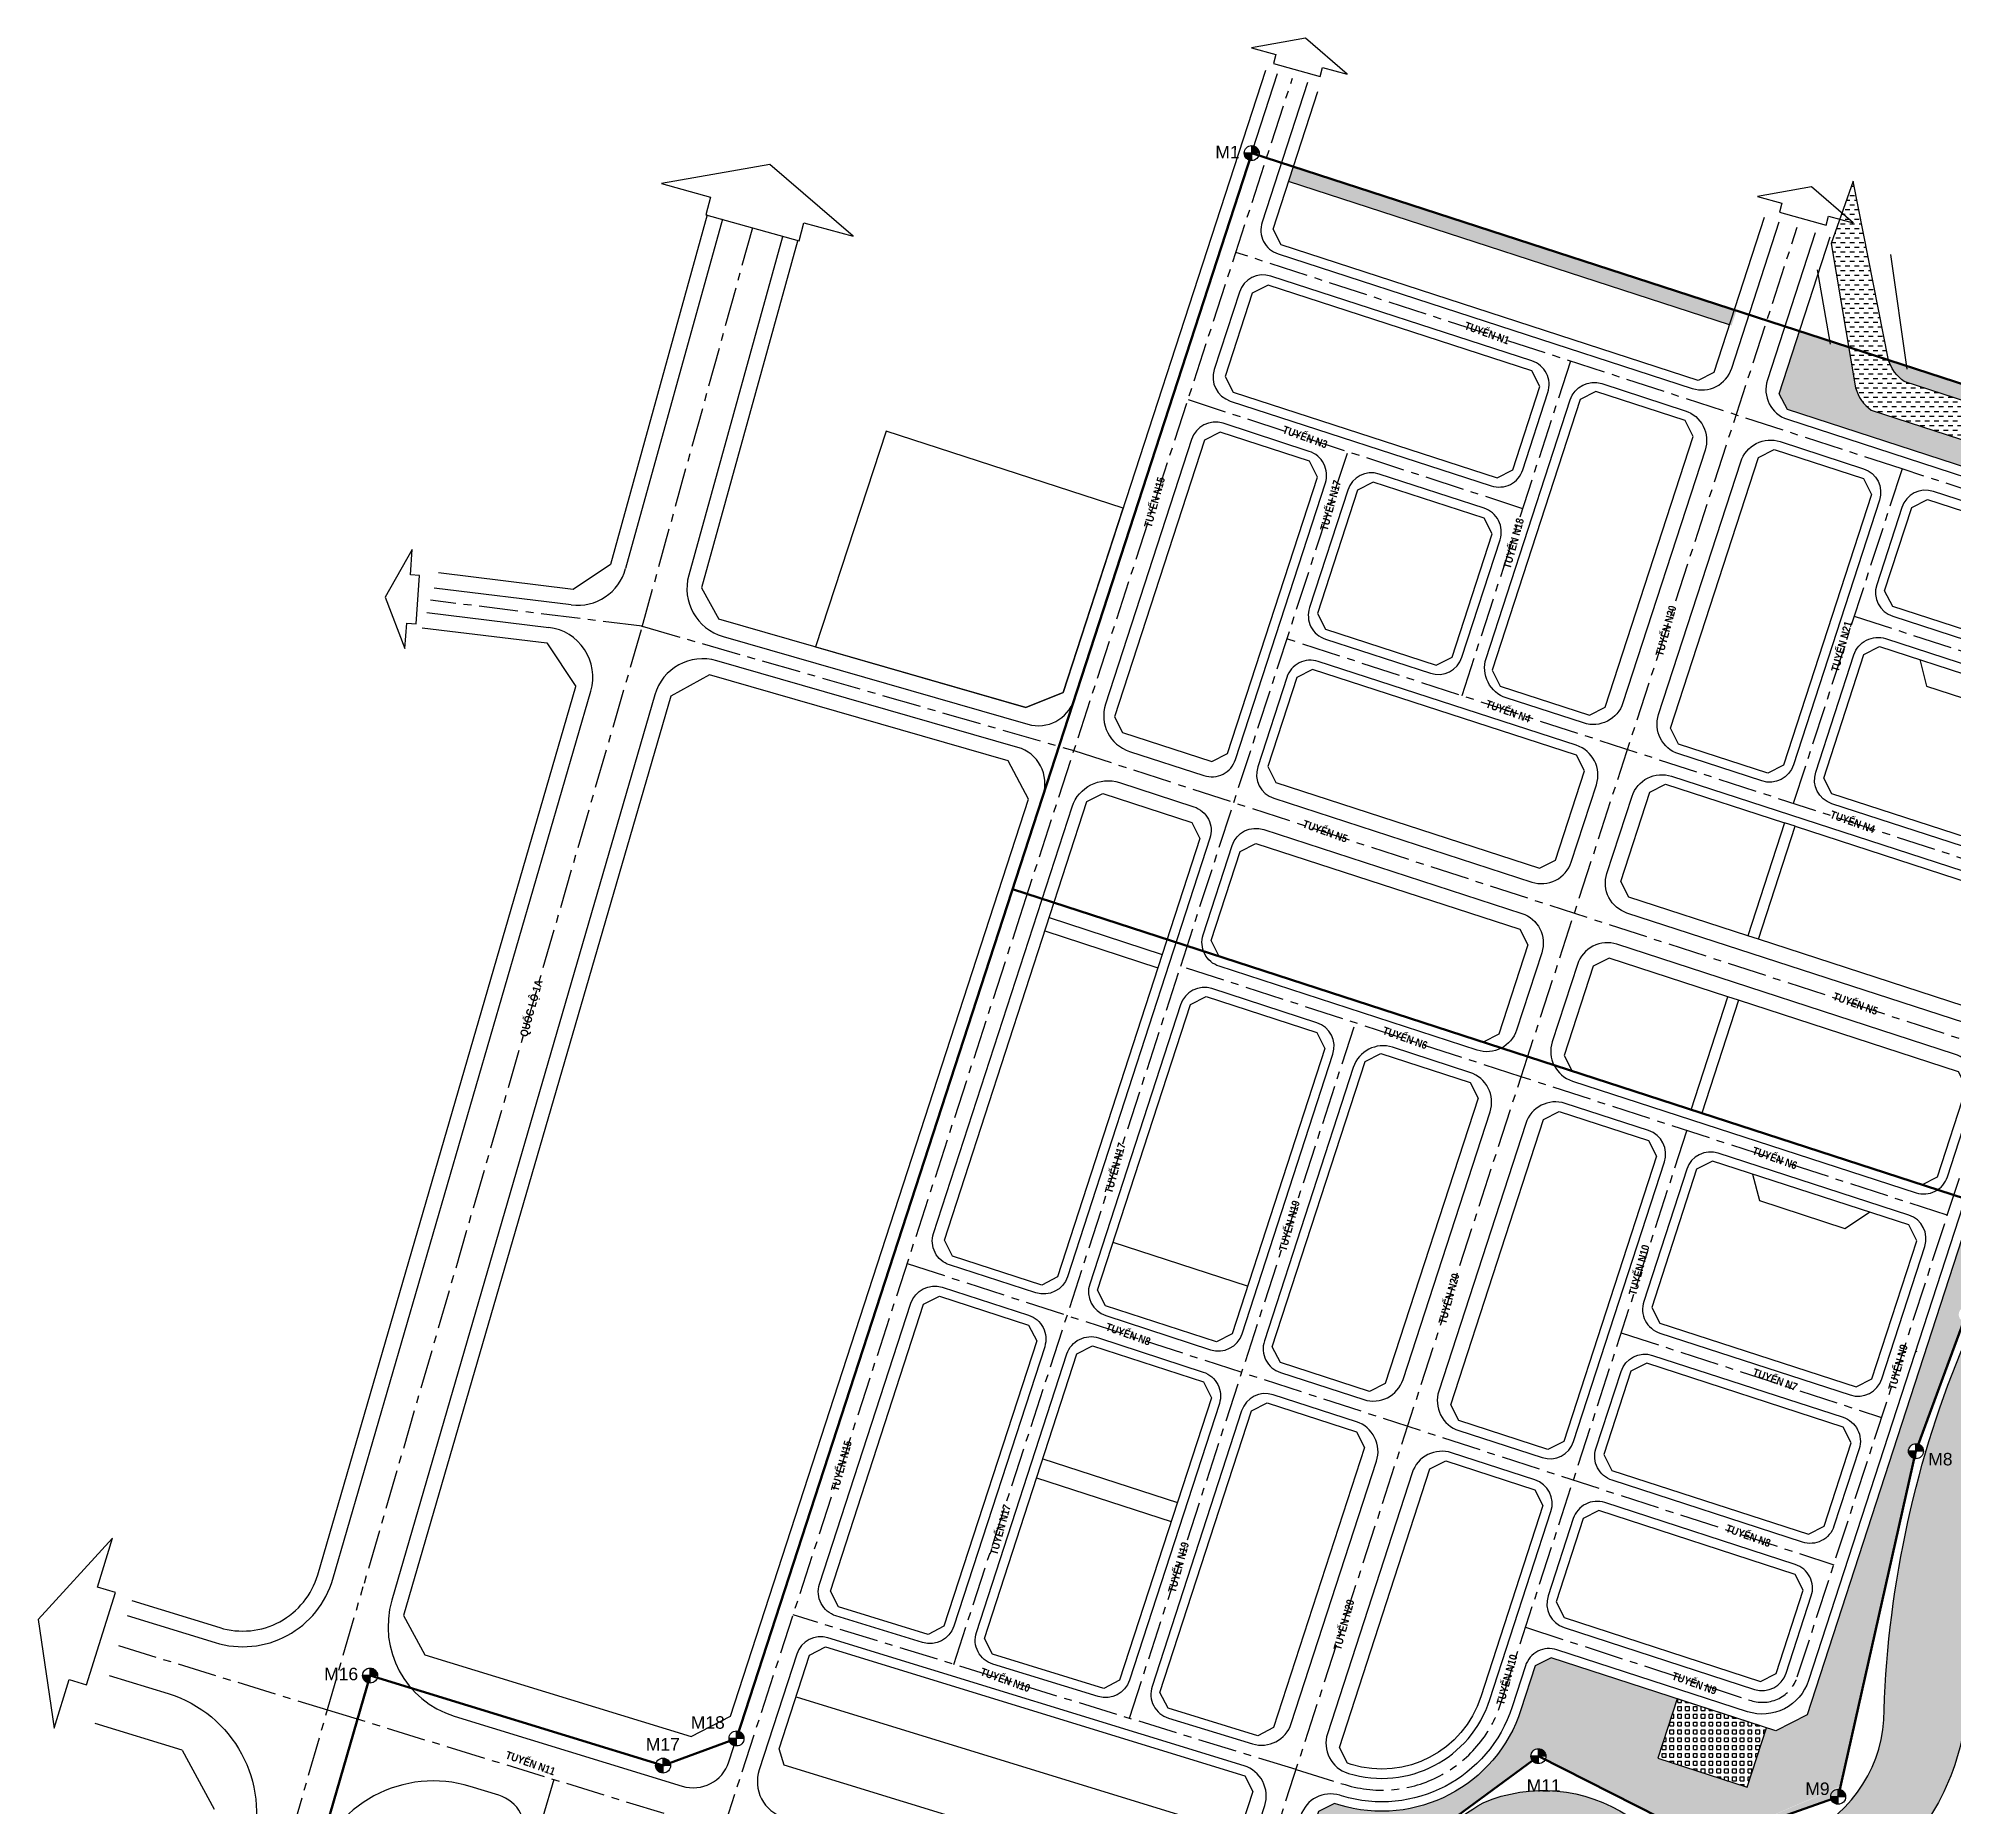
# Model space of a CAD drawing. Header units: metres. Extents: x 585742 to 586666, y 1565908 to 1566766.
# Drawn here: x 585745 to 586358, y 1566200 to 1566766 of the extents above; entities that cross this region are included whole.
import ezdxf
from ezdxf.enums import TextEntityAlignment as Align

# ---------------------------------------------------------------- set-up
doc = ezdxf.new("R2010")
doc.units = ezdxf.units.M
doc.linetypes.add('CENTER', pattern=[2, 1.25, -0.25, 0.25, -0.25])
for name, color, linetype in [('1.toado RG-IDC', 7, 'Continuous'), ('center', 234, 'CENTER'), ('GHI-CHUS', 7, 'Continuous'), ('QHCT_Cây xanh đô thị', 72, 'Continuous'), ('QHCT_Mặt nước', 152, 'Continuous'), ('QHCT_Đất cây xanh chuyên đề', 94, 'Continuous'), ('QHCT_Đất công trình đầu mối HTKT', 195, 'Continuous'), ('redline', 1, 'Continuous'), ('truonghoc', 40, 'Continuous')]:
    doc.layers.add(name, color=color, linetype=linetype)
doc.layers.add('4-TEXT', color=7, linetype='Continuous', lineweight=13)
doc.layers.add('QH_Ranh giới lập quy hoạch', color=1, linetype='QH_Ranh giới lập quy hoạch', lineweight=70)
doc.styles.add('AvantH', font='')
doc.styles.add('tu', font='', dxfattribs={"height": 50})
doc.styles.add('Wingding', font='wingding.ttf')
doc.styles.get('AvantH').set_extended_font_data('.VnAvantH', bold=True)
doc.styles.get('tu').set_extended_font_data('.VnArialH')
doc.linetypes.add('QH_Ranh giới lập quy hoạch', pattern='A,1.035069,["l",Wingding,S=1.5,R=0,X=0,Y=-0.68],2.464931', length=3.5)
pattern_1 = [(49.99999999999999, (0, 0), (1.291068328681356, -0.1129538429686712), [0.135, -1.485]), (355, (0, 0), (-0.2497524005034, 1.353945840660021), [0.108, -1.188]), (100.4514, (0.1075890240026638, -0.009412812069058418), (1.041316887085239, 1.240991175709717), [0.114732342, -1.2620558016]), (46.18420000000001, (0, 0.3600000001024455), (1.92103388752616, -0.2979342257922326), [0.2025, -2.2275]), (96.6356, (0.1600861409679055, 0.3351720473729074), (1.682392869987666, 1.753412167620795), [0.1720985184, -1.8930834]), (351.1842, (0, 0.3600000001024455), (1.682391501240529, 1.753413481665584), [0.162, -1.782]), (21, (0.1800000000512227, 0.2700000000186265), (1.074432693813231, -0.7247140031976098), [0.135, -1.485]), (326.0000000000001, (0.1800000000512227, 0.2700000000186265), (0.4379675974588471, 1.305270081084335), [0.108, -1.188]), (71.4514, (0.2695360194193199, 0.2096071091946214), (1.512400731446682, 0.5805548940779143), [0.114732342, -1.2620558016]), (37.50000000000001, (0, 0), (0.0218877395711232, 0.5992089368963607), [0, -1.1736, 0, -1.206, 0, -1.1925]), (7.499999999999999, (0, 0), (0.4735251673958675, 0.7099410813882484), [0, -0.6876, 0, -1.1466, 0, -0.4545]), (327.5, (-0.4013999999733642, 0), (0.9608803851103364, -0.04059876912188364), [0, -0.45, 0, -1.404, 0, -1.863]), (317.5, (-0.5814000000245869, 0), (1.049735104816295, 0.1801889681981717), [0, -0.585, 0, -0.9323999999999999, 0, -1.323])]

# ---------------------------------------------------------------- blocks, each defined once
blk = doc.blocks.new('moc1')
h = blk.add_hatch(color=256)
h.dxf.hatch_style = 1
h.paths.add_polyline_path([(0, -5.587935447692871e-09), (1.196016611065716, -1.862645149230957e-09, 0.4142135623730951), (4.656612873077393e-10, 1.196016604080796)])
h.paths.add_polyline_path([(0, -5.587935447692871e-09), (-1.196016611531377, -3.725290298461914e-09, 0.4142135630691043), (0, -1.196016615256667)])
at = {"linetype": 'Continuous'}
for points in [[(1.196016611065716, 5.587935447692871e-09), (-1.196016611531377, 3.725290298461914e-09)], [(4.656612873077393e-10, -1.196016602218151), (4.656612873077393e-10, 1.196016613394022)]]:
    blk.add_lwpolyline(points, dxfattribs=at)
blk.add_circle((0, 0), 1.196016611408292, dxfattribs=at)

msp = doc.modelspace()

# ---------------------------------------------------------------- hatches: boundary and pattern name
at = {"layer": 'QHCT_Cây xanh đô thị'}
h = msp.add_hatch(dxfattribs=at)
h.set_pattern_fill('AR-CONC', color=256, scale=0.18, style=0)
h.set_pattern_definition(pattern_1)
h.paths.add_polyline_path([(586146.6460488944, 1566724.717726235), (586145.1004562892, 1566719.962608618), (586286.7214354806, 1566673.937405982), (586288.2668167833, 1566678.692592288)])
h = msp.add_hatch(dxfattribs=at)
h.set_pattern_fill('AR-CONC', color=256, scale=0.18, style=0)
h.set_pattern_definition([(49.99999999999999, (375.0355052397354, -1372.369883156382), (1.291068328681356, -0.1129538429686712), [0.135, -1.485]), (355, (375.0355052397354, -1372.369883156382), (-0.2497524005034, 1.353945840660021), [0.108, -1.188]), (100.4514, (375.143094263738, -1372.379295968218), (1.041316887085239, 1.240991175709717), [0.1147323419999999, -1.262055801599999]), (46.18420000000001, (375.0355052397354, -1372.009883156279), (1.92103388752616, -0.2979342257922326), [0.2025, -2.2275]), (96.6356, (375.1955913807033, -1372.034711109009), (1.682392869987666, 1.753412167620795), [0.1720985184, -1.8930834]), (351.1842, (375.0355052397354, -1372.009883156279), (1.682391501240529, 1.753413481665584), [0.162, -1.782]), (21, (375.2155052396702, -1372.099883156363), (1.074432693813231, -0.7247140031976098), [0.135, -1.485]), (326.0000000000001, (375.2155052396702, -1372.099883156363), (0.4379675974588471, 1.305270081084335), [0.108, -1.188]), (71.4514, (375.3050412591547, -1372.160276047187), (1.512400731446682, 0.5805548940779143), [0.114732342, -1.2620558016]), (37.50000000000001, (375.0355052397354, -1372.369883156382), (0.0218877395711232, 0.5992089368963607), [0, -1.1736, 0, -1.206, 0, -1.1925]), (7.499999999999999, (375.0355052397354, -1372.369883156382), (0.4735251673958675, 0.7099410813882484), [0, -0.6876, 0, -1.1466, 0, -0.4545]), (327.5, (374.634105239762, -1372.369883156382), (0.9608803851103361, -0.04059876912188356), [0, -0.45, 0, -1.404, 0, -1.863]), (317.5, (374.4541052397108, -1372.369883156382), (1.049735104816295, 0.1801889681981719), [0, -0.585, 0, -0.9323999999999999, 0, -1.323])])
edge = h.paths.add_edge_path()
edge.add_line((586427.8718575935, 1566633.322546647), (586336.9371691403, 1566662.863611374))
edge.add_arc((586348.7203426618, 1566666.34667962), 12.28718611565256, 196.4675101052501, 236.5291232667986)
edge.add_line((586341.9437991411, 1566656.097123505), (586426.3561852126, 1566628.65877562))
edge.add_line((586426.3561852126, 1566628.65877562), (586427.8718575935, 1566633.322546647))
edge = h.paths.add_edge_path()
edge.add_line((586308.4736694953, 1566672.125595678), (586301.9830680479, 1566652.153813262))
edge.add_line((586301.9830680479, 1566652.153813262), (586304.4855186214, 1566647.241720781))
edge.add_line((586304.4855186214, 1566647.241720781), (586416.3408020671, 1566610.78292023))
edge.add_line((586416.3408020671, 1566610.78292023), (586421.3880006201, 1566613.371517206))
edge.add_line((586421.3880006201, 1566613.371517206), (586422.6394410764, 1566617.222238388))
edge.add_line((586422.6394410764, 1566617.222238388), (586331.3933462723, 1566646.908397173))
edge.add_arc((586338.7443451658, 1566657.415111355), 12.82295705481185, 195.4064741314614, 235.0215274635604, ccw=False)
edge.add_line((586326.3821760514, 1566654.008499781), (586324.1929309653, 1566667.017015026))
edge.add_line((586324.1929309653, 1566667.017015026), (586308.4736694953, 1566672.125595678))
h = msp.add_hatch(dxfattribs=at)
h.set_pattern_fill('AR-CONC', color=256, scale=0.18, style=0)
h.set_pattern_definition(pattern_1)
edge = h.paths.add_edge_path()
edge.add_line((586321.5579736363, 1566206.886414631), (586345.15581518, 1566311.665031061))
edge.add_arc((586345.6813758363, 1566313.998613914), 2.392033222816584, 69.82772124010239, 257.3078267510392, ccw=False)
edge.add_line((586346.5062543572, 1566316.243919765), (586360.9031854324, 1566355.432130833))
edge.add_arc((586361.7280639532, 1566357.677436684), 2.392033222816584, 37.774016883437525, 249.827721244643, ccw=False)
edge.add_line((586363.61880566, 1566359.142673436), (586417.1989139923, 1566400.664761614))
edge.add_arc((586419.0896556991, 1566402.129998365), 2.392033222816585, 6.016612112044527, 217.7740168790293, ccw=False)
edge.add_line((586421.4685125194, 1566402.380723649), (586483.6396672088, 1566408.933400655))
edge.add_arc((586486.0185240291, 1566409.184125938), 2.392033222816584, 30.59624086889579, 186.016612100952, ccw=False)
edge.add_line((586488.0775274383, 1566410.40163483), (586545.764566679, 1566444.512546382))
edge.add_arc((586547.823570088, 1566445.730055273), 2.392033222816584, 45.45941508711752, 210.5962408717345, ccw=False)
edge.add_line((586549.5013764264, 1566447.434986013), (586598.3221936619, 1566497.045069259))
edge.add_arc((586600, 1566498.75), 2.392033222816584, 76.79384823067369, 225.4594151009034, ccw=False)
edge.add_line((586600.5464729082, 1566501.07877442), (586613.2677666976, 1566555.290105141))
edge.add_line((586613.2677666976, 1566555.290105141), (586437.3675971475, 1566612.463342351))
edge.add_line((586437.3675971475, 1566612.463342351), (586435.4394757096, 1566612.929832278))
edge.add_line((586435.4394757096, 1566612.929832278), (586434.2202502445, 1566609.178237617))
edge.add_line((586434.2202502445, 1566609.178237617), (586436.7880942399, 1566604.137783548))
edge.add_line((586436.7880942399, 1566604.137783548), (586596.1523535495, 1566552.346217307))
edge.add_line((586596.1523535495, 1566552.346217307), (586569.7393312828, 1566471.072400425))
edge.add_arc((586562.1310332199, 1566473.5450105), 8, 296.9964295776953, 341.99642957884004, ccw=False)
edge.add_line((586565.7625130217, 1566466.416731995), (586454.1896251937, 1566409.576263673))
edge.add_arc((586450.558145392, 1566416.704542179), 7.999999999999998, 251.9964295830624, 296.9964295769525, ccw=False)
edge.add_line((586448.0855353171, 1566409.096244116), (586380.5362530577, 1566431.048990247))
edge.add_line((586380.5362530577, 1566431.048990247), (586375.4957989885, 1566428.481146253))
edge.add_line((586375.4957989885, 1566428.481146253), (586310.9070415967, 1566229.739532035))
edge.add_line((586310.9070415967, 1566229.739532035), (586300.8261334581, 1566224.603844048))
edge.add_line((586300.8261334581, 1566224.603844048), (586297.8891086597, 1566225.558343602))
edge.add_line((586297.8891086597, 1566225.558343602), (586291.7075834721, 1566206.537598444))
edge.add_line((586291.7075834721, 1566206.537598444), (586263.1764657355, 1566215.809886225))
edge.add_line((586263.1764657355, 1566215.809886225), (586269.3579909237, 1566234.830631385))
edge.add_line((586269.3579909237, 1566234.830631385), (586228.9797802435, 1566247.953089224))
edge.add_line((586228.9797802435, 1566247.953089224), (586223.9393261743, 1566245.385245231))
edge.add_line((586223.9393261743, 1566245.385245231), (586219.3710006499, 1566231.330477712))
edge.add_arc((586174.8582768163, 1566245.619631533), 46.74999999997702, 252.9156789504253, 342.202705263808, ccw=False)
edge.add_line((586161.1241196868, 1566200.932548075), (586159.6913465007, 1566201.377157974))
edge.add_line((586159.6913465007, 1566201.377157974), (586154.6347517323, 1566198.758499183))
edge.add_line((586154.6347517323, 1566198.758499183), (586144.7342915217, 1566168.294477747))
edge.add_line((586144.7342915217, 1566168.294477747), (586147.3214337064, 1566163.315062532))
edge.add_line((586147.3214337064, 1566163.315062532), (586160.2160958195, 1566159.351450781))
edge.add_line((586160.2160958195, 1566159.351450781), (586164.7673973348, 1566170.669678975))
edge.add_arc((586165.6598333216, 1566172.888998905), 2.392033222816585, 36.32531482160391, 248.0938862147132, ccw=False)
edge.add_line((586167.5870146819, 1566174.305965716), (586223.0140097713, 1566215.058857028))
edge.add_arc((586224.941191131, 1566216.475823839), 2.392033222816585, -26.860944159509586, 216.3253148433425, ccw=False)
edge.add_line((586227.0751376655, 1566215.395039344), (586277.3359191669, 1566189.939353108))
edge.add_arc((586279.469865701, 1566188.858568612), 2.392033222816584, 23.187186949217278, 153.139055821785, ccw=False)
edge.add_line((586281.6686786453, 1566189.80039905), (586321.5579736363, 1566206.886414631))
h = msp.add_hatch(dxfattribs=at)
h.set_pattern_fill('AR-CONC', color=256, scale=0.18, style=0)
h.set_pattern_definition(pattern_1)
h.paths.add_polyline_path([(586321.5279581031, 1566206.753140321), (586279.4698656836, 1566188.858568621), (586320.7946385526, 1566203.497070992)])
at = {"layer": 'QHCT_Mặt nước'}
h = msp.add_hatch(dxfattribs=at)
h.set_pattern_fill('DASH', color=256, scale=12, style=0)
h.set_pattern_definition([(0, (0, 0), (1.5, 1.5), [1.5, -1.5])])
edge = h.paths.add_edge_path()
edge.add_line((586420.3242258306, 1566617.974656932), (586424.3221645233, 1566629.319809141))
edge.add_line((586424.3221645233, 1566629.319809141), (586341.943799141, 1566656.097123505))
edge.add_arc((586348.7133310683, 1566666.341491632), 12.2789918496075, 196.453569513314, 236.5430638578511, ccw=False)
edge.add_line((586336.9371691403, 1566662.863611374), (586325.6340616542, 1566720.092363901))
edge.add_line((586325.6340616542, 1566720.092363901), (586318.6129845999, 1566700.173109713))
edge.add_line((586318.6129845999, 1566700.173109713), (586326.3821760514, 1566654.008499781))
edge.add_arc((586338.7443451653, 1566657.415111354), 12.82295705419876, 195.4064741290052, 235.0215274636463)
edge.add_line((586331.3933462722, 1566646.908397173), (586420.3242258306, 1566617.974656932))
h = msp.add_hatch(dxfattribs=at)
h.set_pattern_fill('DASH', color=256, scale=12, style=0)
h.set_pattern_definition([(0, (0, -2000), (1.5, 1.5), [1.5, -1.5])])
edge = h.paths.add_edge_path()
edge.add_arc((586440.5965955728, 1566565.348670264), 167.0882004647848, 265.284162241242, 309.6422113280556)
edge.add_arc((586466.2596782469, 1566567.010423792), 153.4145653304048, 301.8417864411517, 354.6009055730718)
edge.add_line((586618.9936124764, 1566552.575251804), (586622.4486713046, 1566587.065337867))
edge.add_line((586622.4486713046, 1566587.065337867), (586655.4977883907, 1566577.708506623))
edge.add_arc((586390.5690091751, 1566623.565910294), 268.8682940180623, 314.24888279906776, 350.1797868535283, ccw=False)
edge.add_arc((586445.6572925447, 1566554.977371376), 181.4923883871878, 277.7339975842478, 316.90129199833774, ccw=False)
edge.add_arc((586459.5092926902, 1566284.623718124), 91.12755179813149, 83.33781107319786, 153.2601849000255)
edge.add_arc((586698.0155355483, 1566221.352747361), 336.4542998675398, 161.9457773765726, 178.1471398770515)
edge.add_arc((586287.3414334236, 1566237.285043516), 74.56717089866416, 263.4175363972839, 356.1138211858392, ccw=False)
edge.add_line((586278.7935670457, 1566163.209427041), (586243.7496878367, 1566176.371530011))
edge.add_arc((586230.1535587128, 1566134.09225366), 44.41161937958561, 72.17329749002623, 158.2697254224799)
edge.add_line((586188.8979590898, 1566150.535107295), (586182.9190197447, 1566135.648927898))
edge.add_line((586182.9190197447, 1566135.648927898), (586157.2749296057, 1566143.530399165))
edge.add_line((586157.2749296057, 1566143.530399165), (586163.1257490498, 1566158.457070173))
edge.add_arc((586271.4962839866, 1566091.676583493), 127.2941720728616, 120.28785863145, 148.3576422751385, ccw=False)
edge.add_arc((586226.5304554317, 1566156.341453495), 49.17193635003183, 56.567901999739775, 113.02696551096241, ccw=False)
edge.add_arc((586286.534498683, 1566237.365449861), 51.79094563375161, 230.5433512001585, 297.0569886286788)
edge.add_arc((586292.1735176543, 1566230.655385637), 43.29503470580177, 294.44955525361, 360.8080113758326)
edge.add_arc((586669.2046288133, 1566219.486974074), 333.9481788752984, 157.142927265765, 177.9786546956597, ccw=False)
edge.add_arc((586486.1235860158, 1566258.04713277), 154.4206887485129, 118.72089501570659, 143.8207691898189, ccw=False)
edge.add_line((586411.9177510667, 1566393.469594618), (586426.8596067551, 1566398.826113615))
at = {"layer": 'QHCT_Đất công trình đầu mối HTKT'}
h = msp.add_hatch(dxfattribs=at)
h.set_pattern_fill('SQUARE', color=256, scale=10, style=0)
h.set_pattern_definition([(0, (1.992536235833541, -1993.868904064875), (0, 1.25), [1.25, -1.25]), (90, (1.992536235833541, -1993.868904064875), (-1.25, 7.654042494670958e-17), [1.25, -1.25])])
h.paths.add_polyline_path([(586291.7075834721, 1566206.537598444), (586297.8891086597, 1566225.558343602), (586269.3579909231, 1566234.830631383), (586263.1764657355, 1566215.809886225)])

# ---------------------------------------------------------------- linework, layer by layer
at = {"ltscale": 5}
for points in [[(585964.21048428, 1566574.49373166), (586061.6982774668, 1566546.429632748, 0.4043110287316056), (586076.4303858093, 1566554.252406261), (586141.5223911272, 1566754.5425143)], [(586151.1065057673, 1566751.678658303), (586136.5739021971, 1566706.961388879, 0.4142135691513811), (586141.7095901284, 1566696.880480564), (586274.1415294115, 1566653.841611088, 0.4142135623376547), (586286.7426645835, 1566660.261221072), (586301.9760999095, 1566707.134975097)], [(586313.4376346379, 1566703.577108053), (586298.1551105957, 1566656.5523063, 0.4142135619755203), (586304.5747205846, 1566643.95117114), (586414.4625271062, 1566608.238887616, 0.4142134835503625), (586424.5434345792, 1566613.374573556), (586435.3516977426, 1566646.631904837)], [(586442.4236014239, 1566644.126546698), (586431.6762147094, 1566611.056503658, 0.4142135623002536), (586436.8119026986, 1566600.975595522), (586577.6309346393, 1566555.211016612, -0.4142135623012843), (586587.581330118, 1566535.679257098), (586567.2702902331, 1566473.181426805, -0.1989123673874809), (586563.2934719719, 1566468.525758375), (586455.1951698787, 1566413.455407187, -0.1989123673625159), (586449.0910800017, 1566412.975387629), (586384.6256698585, 1566433.925910504, 0.414213562373191), (586372.0245346859, 1566427.506300519), (586311.299230554, 1566240.652652026, -0.4142135623800285), (586291.7674710355, 1566230.70225655), (586230.858046279, 1566250.49712474, 0.4142135623911071), (586220.7771381404, 1566245.361436752), (586216.5161936308, 1566232.252490227, -0.410609051427011), (586162.0054559447, 1566203.800168413), (586161.4203990255, 1566203.979980186, 0.4095221679217786), (586148.9722388826, 1566197.512008549), (586138.4871021335, 1566165.248919106, 0.4189373385252781), (586148.3467975312, 1566146.27442188), (586217.3363649946, 1566125.075431477)], [(585942.368959237, 1566555.847912169), (585858.2485858764, 1566266.334774629, 0.4097085466524667), (585878.2437927872, 1566229.288009417), (585951.1256800422, 1566206.888443027, 0.4095221671117362), (585966.0634722008, 1566214.650008965), (586066.534249811, 1566523.801690559, 0.4241859239650104), (586058.4414641355, 1566539.042294824), (585962.1597449005, 1566566.75919766)], [(585773.6818299934, 1566261.424150763), (585801.7648421471, 1566252.793099624, 0.4187329749224404), (585839.386774816, 1566273.098740982), (585921.8971839213, 1566557.070940237)], [(586067.0449299468, 1566347.423471142), (586037.9828753931, 1566257.9986329, -0.4095448582377574), (586028.0237529086, 1566252.824438311), (586000.3005518334, 1566261.347263343, -0.4188977302231061), (585995.0430783059, 1566271.466678435), (586024.2328025576, 1566361.284360275, -0.413708753167388), (586034.3005917043, 1566366.424299094), (586061.8961230818, 1566357.508630461, -0.4147185517972427), (586067.0449299469, 1566347.423471142)], [(585767.8828849597, 1566242.283130325), (585786.7639581672, 1566236.480209063, -0.4093865310428269), (585813.4365215139, 1566187.126898569), (585765.4563598669, 1566021.314120864)], [(585968.6410014736, 1566222.286377606, 1.765044169325919e-06), (585968.6410189308, 1566222.286431322), (585968.7458012273, 1566222.608849705)], [(585881.4282113046, 1565954.224700725), (585897.088964025, 1566002.413319881, 0.4189560816108743), (585891.8299721124, 1566012.533201598), (585867.3675779307, 1566020.048254773, -0.4094219727287641), (585857.030024378, 1566039.173141704), (585900.4399182149, 1566189.196330837, 0.4093844562814509), (585892.4381255019, 1566204.002242052), (585883.3203330168, 1566206.804510297, 0.419057125883583), (585833.1454686474, 1566179.687945371), (585785.6288096408, 1566015.476975152)]]:
    msp.add_lwpolyline(points, format="xyb", dxfattribs=at)
for points in [[(585963.9870057515, 1566708.005237084), (585933.0370242635, 1566596.206462214)], [(585983.1710390418, 1566702.340504871), (585953.2166757238, 1566594.13814222)], [(585915.6687188213, 1566584.594349388), (585871.7841666772, 1566589.978129114)], [(585869.462594114, 1566582.202963635), (585908.4808951435, 1566577.416178131)]]:
    msp.add_lwpolyline(points, dxfattribs=at)
for points in [[(586222.8449816013, 1566662.626277579), (586139.391517666, 1566689.747701298, 0.4142135555942863), (586129.3106095854, 1566684.612013486), (586121.2754950703, 1566659.88771829, 0.4141949825040987), (586126.4107001901, 1566649.806966902), (586209.8624288791, 1566622.68020184, 0.4142321492291083), (586219.9438198283, 1566627.815732902), (586227.9806695896, 1566652.54536944, 0.414213562408441)], [(586208.2239298561, 1566567.487001119), (586235.1166689664, 1566650.226557013, -0.4142029091310755), (586245.1974871639, 1566655.36196827), (586271.8264870447, 1566646.707847093, -0.4142243093729113), (586278.2459836163, 1566634.106362964), (586251.9715302972, 1566553.26914423, -0.4142028154965492), (586239.3705085374, 1566546.849883202), (586214.6435398402, 1566554.885865946, -0.4142135623787942)], [(586124.0922417396, 1566642.671357386, 0.4142135555955498), (586114.0113336588, 1566637.535669574), (586086.50388193, 1566552.894392173, 0.4142069913386223), (586094.2071575259, 1566537.773113), (586117.983000787, 1566530.045644816, 0.4142201334385385), (586128.0640797351, 1566535.181277097), (586156.80801015, 1566623.627237551, 0.4142135691513132), (586151.6723222188, 1566633.708145865)], [(586263.3839533366, 1566549.560622307), (586289.6552980395, 1566630.398833849, -0.4142140599717373), (586302.2564384628, 1566636.818459992), (586328.8854784893, 1566628.164325769, -0.4142130648746791), (586334.0211706777, 1566618.083430554), (586306.5135231715, 1566533.441054965, -0.4142135623724615), (586296.4326150337, 1566528.305366977), (586269.8035685729, 1566536.959503292, -0.4142130647635213)], [(586163.9407896986, 1566621.309165959), (586151.7322714587, 1566583.743178779, 0.4142135691350481), (586156.8679593897, 1566573.662270465), (586190.3919692312, 1566562.767349727, 0.4142135623479377), (586200.4728773691, 1566567.903037714), (586212.6813947457, 1566605.469025176, 0.4142135624161078), (586207.5457067577, 1566615.549933315), (586174.0216977793, 1566626.444853771, 0.414213555594787)], [(586417.2801520898, 1566591.025197136, 0.414213562401145), (586412.1444641029, 1566601.106105275), (586351.2349686779, 1566620.900996422, 0.4142135623484055), (586341.1540605394, 1566615.765308436), (586333.118384806, 1566591.039284427, 0.4142045822244065), (586338.2538395209, 1566580.958452102), (586399.1627209213, 1566561.161671584, 0.4142225425758036), (586409.2438623315, 1566566.297283755)], [(586389.7722485376, 1566506.382918992, -0.414213562373095), (586379.6913403982, 1566501.247231007), (586318.7818449893, 1566521.042122171, -0.414213562350193), (586313.6461570039, 1566531.12303031), (586325.8551272321, 1566568.689929359, -0.4142214382973256), (586335.9362593197, 1566573.825512846), (586396.8451406991, 1566554.028732339, -0.4142056864473172), (586401.9805860928, 1566543.947871331)], [(586235.4354862494, 1566502.387140928), (586243.47147744, 1566527.114135614, 0.4142071317668934), (586237.0520762608, 1566539.715202925), (586154.5500545859, 1566566.529438796, 0.4142199862796601), (586144.4689794603, 1566561.393805273), (586135.1966961639, 1566532.862703579, 0.4142069913345498), (586140.3322132279, 1566522.781850797), (586222.8341374932, 1566495.967600359, 0.4142201401699218)], [(586361.2538316328, 1566450.984842957), (586253.2680578558, 1566486.078987493, -0.4142135623816286), (586246.8484478686, 1566498.680122665), (586254.8844306135, 1566523.407091386, -0.4142135623686847), (586267.485565785, 1566529.826701373), (586377.3734140805, 1566494.114404317, -0.4142135624000506), (586382.5091020698, 1566484.033496178), (586373.8549668039, 1566457.404452944, -0.414213562334373)], [(586036.6455340974, 1566373.547848111, -0.4147488114275511), (586031.4959410353, 1566383.633261394), (586075.8404129427, 1566520.082569199, -0.4142135555953558), (586090.9617750638, 1566527.786100917), (586114.7377065993, 1566520.059194405, -0.4142135691500531), (586119.8733945306, 1566509.978286091), (586074.3089941002, 1566369.775220593, -0.4136785158202516), (586064.2419911504, 1566364.635027812)], [(586226.0091735749, 1566473.382401885), (586217.9731959609, 1566448.655448954, -0.4142135624186125), (586205.3720607875, 1566442.235838968), (586122.8695786981, 1566469.048204442, -0.4142135691303893), (586117.7338907672, 1566479.129112756), (586127.006174079, 1566507.660214498, -0.4142135555942535), (586137.0870821597, 1566512.79590231), (586219.589563589, 1566485.983537056, -0.4142135623496188)], [(586358.0085309041, 1566440.998951733), (586250.0227564888, 1566476.093096514, 0.4142135623816286), (586237.4216213152, 1566469.67348653), (586229.385638564, 1566444.946517811, 0.4142135623689061), (586235.8052485476, 1566432.345382638), (586345.6930974822, 1566396.633085338, 0.4142135624000506), (586355.774005621, 1566401.768773326), (586364.4281408879, 1566428.39781656, 0.414213562334373)], [(586159.2112589553, 1566440.939560991, 0.4142135623681643), (586154.075570968, 1566451.02046913), (586120.5515011128, 1566461.915409402, 0.4142135556986469), (586110.4705930294, 1566456.77972159), (586081.4412688472, 1566367.45559571, 0.4138013275137368), (586086.5662491366, 1566357.378175592), (586120.0853632675, 1566346.431543456, 0.4142135623685212), (586130.1662714059, 1566351.567231444)], [(586169.0637820414, 1566330.514116113, 0.4142135623734051), (586181.6649172138, 1566336.933726098), (586209.47359971, 1566422.501906594, 0.4142135623655148), (586203.0539897248, 1566435.103041766), (586178.3270210281, 1566443.139024507, 0.4142135623407181), (586165.725885856, 1566436.719414523), (586137.299050841, 1566349.249159511, 0.4142135624060774), (586142.4347388289, 1566339.168251372)], [(586220.8860402588, 1566418.792993599), (586193.077357749, 1566333.2248131, 0.4142135624035789), (586199.4969677337, 1566320.623677927), (586226.1260109611, 1566311.969542662, 0.4142135623747917), (586236.2069190997, 1566317.105230649), (586265.2519066395, 1566406.477560182, 0.4142135623724615), (586260.1162186514, 1566416.55846832), (586233.487175431, 1566425.212603583, 0.4142135623402065)], [(586348.5107135163, 1566379.419397791, 0.414213562373095), (586343.3750255292, 1566389.50030593), (586282.4656007757, 1566409.295174133, 0.414213562350193), (586272.3846926374, 1566404.159486147), (586258.6389799225, 1566361.863500862, 0.4142135623932609), (586263.7746679094, 1566351.782592722), (586324.6840926684, 1566331.987724523, 0.4142135623685878), (586334.765000807, 1566337.12341251)], [(586074.1777981082, 1566345.105672214, -0.4146213547208429), (586084.2692953966, 1566350.237910504), (586117.7672913182, 1566339.298764029, -0.4142135623775279), (586122.9029793056, 1566329.21785589), (586094.1476741111, 1566240.736887962, -0.4095221739277754), (586084.189145946, 1566235.562510496), (586050.4902588144, 1566245.919548286, -0.4189205721796223), (586045.2321909106, 1566256.039146078)], [(586319.4657259817, 1566290.047068244, -0.4142135623723453), (586309.3848178426, 1566284.911380257), (586248.4753930629, 1566304.70624847, -0.4142135623798846), (586243.339705076, 1566314.787156609), (586251.3756878229, 1566339.514125303, -0.4142135623488756), (586261.4565959616, 1566344.649813289), (586322.3660207437, 1566324.854945086, -0.4142135623784659), (586327.5017087308, 1566314.774036948)], [(586173.1653200903, 1566310.780201502, 0.4142135624129979), (586166.7457101052, 1566323.381336676), (586140.116666881, 1566332.035471939, 0.4142135623393499), (586130.0357587433, 1566326.899783951), (586101.3969952766, 1566238.777418546, 0.4189205654330271), (586106.6550632373, 1566228.657820928), (586133.453639255, 1566220.421529225, 0.409522173912382), (586145.901799461, 1566226.889501057)], [(586228.943633551, 1566294.755852962, 0.414213562367753), (586223.8079455637, 1566304.836761101), (586197.1788932144, 1566313.490899314, 0.4142135623739002), (586184.5777580413, 1566307.07128933), (586157.4729306223, 1566223.668899416, 0.4189205722363929), (586164.0455155008, 1566211.019402173), (586164.2087966655, 1566210.969219234, 0.4107163477495138), (586209.3789016682, 1566234.556677143)], [(586236.0764129783, 1566292.43778101), (586228.0404302384, 1566267.710812311, 0.4142135623488756), (586233.1761182259, 1566257.629904174), (586294.0855429813, 1566237.835035984, 0.4142135623664068), (586304.1664511199, 1566242.970723971), (586312.2024338628, 1566267.697692669, 0.4142135623931316), (586307.0667458748, 1566277.778600807), (586246.1573211171, 1566297.573468998, 0.4142135624000505)], [(585987.7781481388, 1566249.112264233), (585975.7424585283, 1566212.078076077, 0.4189205721393175), (585983.6295603822, 1566196.898679388), (586108.1941140373, 1566158.614928798, 0.4095221680123556), (586126.8663542544, 1566168.316886255), (586137.4010965271, 1566200.732613446, 0.4189205714138514), (586130.8285116395, 1566213.382110662), (585997.736676247, 1566254.286641524, 0.4095221672112629)]]:
    msp.add_lwpolyline(points, format="xyb", close=True, dxfattribs=at)
at = {"ltscale": 5, "elevation": 14.25}
for points in [[(585915.6687188216, 1566584.594349389, 0.3714998532674426), (585933.0370242638, 1566596.206462215)], [(585953.2166757236, 1566594.13814222, 0.4112229188486088), (585964.2104842791, 1566574.49373166)], [(585921.8971839211, 1566557.070940237, 0.4621046924787472), (585908.4808951431, 1566577.416178131)], [(585962.1597449016, 1566566.75919766, 0.4134880065314259), (585942.368959237, 1566555.847912169)]]:
    msp.add_lwpolyline(points, format="xyb", dxfattribs=at)
at = {"layer": 'center', "linetype": 'CENTER', "ltscale": 10}
for p, q in [((586059.2084627732, 1566485.082781713), (586146.3035464046, 1566753.07704038)), ((585973.5790223966, 1566705.172870977), (585937.9828618816, 1566576.590980316)), ((586219.4296155811, 1566433.724213361), (586307.7314094875, 1566705.43155677)), ((586235.1787053396, 1566662.56102125), (586200.4076261674, 1566555.569329741)), ((586112.8877936181, 1566650.255738391), (586219.8794305046, 1566615.484676989)), ((586110.5358495612, 1566469.113445084), (586164.0060462304, 1566633.642889453)), ((585938.3137577104, 1566577.786255611), (585870.6233803956, 1566586.090546375)), ((586325.9200639202, 1566581.022680807), (586572.3473339765, 1566500.936629312)), ((585937.9824706754, 1566576.591028309), (585849.100015347, 1566270.688456882)), ((586389.7071378198, 1566494.049147978), (586144.5342405124, 1566573.727542676)), ((586200.4076261673, 1566555.569329741), (586200.4076261673, 1566555.569329741)), ((586200.4076261674, 1566555.569329741), (586200.4076261674, 1566555.569329741)), ((585964.1028637465, 1566192.439920101), (586059.2084627734, 1566485.082781713)), ((586037.9754165015, 1566245.842754528), (586110.5358495612, 1566469.113445084)), ((586219.4296218344, 1566433.724211328), (586110.5358495612, 1566469.113445084)), ((586094.1402211876, 1566228.581027094), (586166.4092947143, 1566450.9552128)), ((586070.0004150022, 1565973.925954221), (586219.4296155812, 1566433.724213361)), ((586355.7087492734, 1566389.435049581), (586219.4296218354, 1566433.724211337)), ((586251.4407249416, 1566351.847920298), (586334.6997444753, 1566324.789688758)), ((585910.0856277308, 1566209.04008327), (585860.6322549717, 1566038.130819896))]:
    msp.add_line(p, q, dxfattribs=at)
for points in [[(586372.7079435382, 1566441.742098786), (586448.7728689937, 1566417.021865763, 0.1989123673631578), (586454.8769588708, 1566417.501885321), (586560.2071706799, 1566471.162041334, 0.1989123673848222), (586564.1839889411, 1566475.817709763), (586584.0149404006, 1566536.83829307, 0.4142135623027884), (586576.4718986667, 1566551.644626895), (586341.2193460239, 1566628.099022704), (586128.1870695446, 1566697.332082303)], [(586147.4370249716, 1566212.200752913), (586163.1071263051, 1566207.384693824, 0.4106589229747811), (586212.9476007107, 1566233.404746954), (586272.4499489625, 1566416.493209873)], [(586220.8418559615, 1566257.695335515), (586292.9265070086, 1566234.268646267, 0.4142135623764865), (586307.732840837, 1566241.811687999), (586355.7087492659, 1566389.435049584)]]:
    msp.add_lwpolyline(points, format="xyb", dxfattribs=at)
for points in [[(586355.7087492659, 1566389.435049584), (586439.8346555213, 1566648.293078217)], [(586341.2193460239, 1566628.099022704), (586306.4482668432, 1566521.107331217)], [(585938.3137577104, 1566577.786255611), (586076.4158367862, 1566538.03040229)], [(586076.4167924208, 1566538.033342807), (586372.7079435382, 1566441.742098786)], [(586023.1093147296, 1566374.004589753), (586319.4004696285, 1566277.713344477)], [(585776.0086951801, 1566018.26067324), (585849.1000153387, 1566270.688456853)], [(586147.4370249716, 1566212.200752913), (585986.5906056559, 1566261.635395561)], [(585770.8206725876, 1566251.841864753), (585837.6688569639, 1566231.296700485)], [(585837.6688569639, 1566231.296700485), (586214.3985773667, 1566115.516697049)]]:
    msp.add_lwpolyline(points, dxfattribs=at)
at = {"layer": 'QH_Ranh giới lập quy hoạch', "ltscale": 1.5}
for points in [[(585808.2487675159, 1566036.084820535), (586077.452799463, 1565953.534747328), (586165.6598333224, 1566172.888998905), (586224.9411911318, 1566216.475823839), (586279.469865702, 1566188.858568612), (586320.7946385535, 1566203.497071004), (586345.6813758363, 1566313.998613914), (586361.7280639533, 1566357.677436684), (586419.089655699, 1566402.129998366), (586486.018524029, 1566409.184125939), (586547.8235700888, 1566445.730055273), (586599.9999999999, 1566498.75), (586617.1445946288, 1566571.811066343), (586617.1445946288, 1566571.811066343), (586133.2450551884, 1566729.072896313), (585968.4971788297, 1566222.138599327), (585945.0070981144, 1566213.468481766), (585851.3277163358, 1566242.257312796), (585796.1465913428, 1566051.824426097), (585808.2487675159, 1566036.084820535)], [(586395.2743008294, 1566383.674207669), (586056.7486821259, 1566493.691196969)]]:
    msp.add_lwpolyline(points, dxfattribs=at)
at = {"layer": 'QHCT_Mặt nước'}
for points in [[(586420.3242258306, 1566617.974656932), (586424.3221645233, 1566629.319809141), (586341.943799141, 1566656.097123505, -0.1767296420867573), (586336.9371691403, 1566662.863611374), (586325.6340616542, 1566720.092363901), (586318.6129845999, 1566700.173109713), (586326.3821760514, 1566654.008499781, 0.1745956229246202), (586331.3933462722, 1566646.908397173), (586420.3242258306, 1566617.974656932)], [(586426.8596067551, 1566398.826113615, 0.1960021156969463), (586547.1974429348, 1566436.683499855, 0.2343597009576437), (586618.9936124764, 1566552.575251804), (586622.4486713046, 1566587.065337867), (586655.4977883907, 1566577.708506623, -0.1580754041194687), (586578.1789843614, 1566430.971370551, -0.1725830336393662), (586470.0814821209, 1566375.135924523, 0.3149264484557505), (586378.1270179843, 1566325.625621255, 0.07080977226370572), (586361.7371488056, 1566232.231281687, -0.4280649768829151), (586278.7935670457, 1566163.209427041), (586243.7496878367, 1566176.371530011, 0.3943965877213871), (586188.8979590898, 1566150.535107295), (586182.9190197447, 1566135.648927898), (586157.2749296057, 1566143.530399165), (586163.1257490498, 1566158.457070173, -0.1230936515395445), (586207.2961489371, 1566201.595412195, -0.2514566292311203), (586253.6216525628, 1566197.377369013, 0.2986529299383608), (586310.0929830259, 1566191.242788781, 0.297915579230306), (586335.4642471873, 1566231.265931847, -0.09116431294747174), (586361.479167225, 1566349.203690284, -0.1099588429046122), (586411.9177510667, 1566393.469594618), (586426.8596067551, 1566398.826113615)]]:
    msp.add_lwpolyline(points, format="xyb", dxfattribs=at)
at = {"layer": 'QHCT_Đất cây xanh chuyên đề', "elevation": 14.25}
for points in [[(586337.541497304, 1566696.629123926), (586342.7842566338, 1566660.02956325)], [(586314.118477078, 1566691.711675947), (586318.263718605, 1566667.999902734)], [(586346.0758268749, 1566345.729491226), (586345.7078588137, 1566345.87206019)]]:
    msp.add_lwpolyline(points, dxfattribs=at)
at = {"layer": 'redline'}
for points in [[(586140.1988554428, 1566757.735508414), (586155.1248732227, 1566753.604422423), (586155.9040847548, 1566756.477058101), (586163.7609624547, 1566754.345855123), (586150.4331312099, 1566765.783900159), (586133.1363625192, 1566762.737303237), (586140.9821988532, 1566760.56580478), (586140.1988554428, 1566757.735508414)], [(586137.6155383285, 1566755.462796678), (586072.9845219684, 1566556.59116588), (586061.034796157, 1566551.8185025), (585962.8320438693, 1566580.092623016)], [(586297.1714338454, 1566708.528248503), (586281.0602075073, 1566658.953504248), (586276.019753438, 1566656.385660254), (586142.6368187965, 1566699.733592374), (586140.0689748903, 1566704.774046415), (586154.3682962899, 1566748.773499405)], [(585958.6530046167, 1566709.303956968), (585988.5050401764, 1566701.041784986), (585990.0634632409, 1566706.787056343), (586005.7772186405, 1566702.524650387), (585979.1215561512, 1566725.40074046), (585944.5280187698, 1566719.307546614), (585960.2196914377, 1566714.964549702), (585958.6530046167, 1566709.303956968)], [(586286.0054276587, 1566674.170100374), (586145.0141953916, 1566719.990642426)], [(586302.0294503688, 1566710.194628779), (586316.9554681487, 1566706.063542788), (586317.7346796808, 1566708.936178466), (586325.5915573807, 1566706.804975488), (586312.263726136, 1566718.243020524), (586294.9669574453, 1566715.196423602), (586302.8127937792, 1566713.024925145), (586302.0294503688, 1566710.194628779)], [(585959.155718098, 1566709.342713846), (585928.2057366101, 1566597.543938976)], [(586432.3928872449, 1566647.233895408), (586421.3812561373, 1566613.350764223), (586416.3408020671, 1566610.78292023), (586304.5509120419, 1566647.113359193), (586301.983068048, 1566652.153813262), (586318.2935325087, 1566702.341619423)], [(585987.9893301402, 1566700.917742078), (585957.2790562778, 1566590.015961949)], [(585866.0081625326, 1566578.566149768), (585867.1612314022, 1566594.010317289), (585864.1919523604, 1566594.216686677), (585864.7563883794, 1566602.337891348), (585856.1250957572, 1566587.042115866), (585862.4735050214, 1566570.666595729), (585863.0796137482, 1566578.784796609), (585866.0081625326, 1566578.566149768)], [(585928.2057366101, 1566597.543938976), (585916.2791400426, 1566589.570047371)], [(585916.2791400426, 1566589.570047371), (585873.2389225326, 1566594.850243684)], [(585957.2790562778, 1566590.015961949), (585962.8320438693, 1566580.092623016)], [(585868.0078382586, 1566577.330849065), (585907.870473922, 1566572.440480149)], [(585907.870473922, 1566572.440480149), (585917.0832704275, 1566558.469661566)], [(586346.8637716143, 1566567.119300916), (586349.092860739, 1566558.643650804), (586376.386747128, 1566549.772551566), (586384.292801467, 1566554.95406239)], [(586068.517820903, 1566484.608938656), (586104.657236702, 1566472.864040797)], [(586067.1351533345, 1566480.35442794), (586103.2745691336, 1566468.609530082)], [(586293.3890786311, 1566402.590717888), (586295.617801068, 1566394.11646203), (586322.911687457, 1566385.245362792), (586330.8176966344, 1566390.426844018)], [(586131.9493035219, 1566366.760019087), (586089.0010956195, 1566380.717696698)], [(586066.4085035137, 1566311.582491887), (586109.4692631903, 1566297.588236226)], [(586064.44849755, 1566305.461972604), (586107.4829431127, 1566291.476267603)], [(585760.6755424879, 1566239.243926675), (585769.8510822519, 1566268.827993045), (585764.1564097224, 1566270.562216268), (585768.8996425228, 1566286.137580017), (585745.2153007927, 1566260.197422026), (585750.2426553561, 1566225.432992707), (585755.0657625186, 1566240.983807817), (585760.6755424879, 1566239.243926675)], [(585987.543951376, 1566235.449844629), (586129.2704296645, 1566191.891537029)], [(585791.2467316118, 1566218.363853002), (585763.381663333, 1566226.927921128)], [(585791.2467316118, 1566218.363853002), (585801.415443459, 1566199.548278863)]]:
    msp.add_lwpolyline(points, dxfattribs=at)
for points in [[(586124.7696989635, 1566657.697702502), (586127.3375428697, 1566652.657248462), (586211.7420447323, 1566625.226748266), (586216.7824988012, 1566627.79459226), (586225.436634062, 1566654.423635482), (586222.8687900676, 1566659.464089551), (586138.4642889982, 1566686.894589489), (586133.4238348411, 1566684.326745523)], [(586238.2787411404, 1566650.250097187), (586210.1497509362, 1566563.706698143), (586212.7174608385, 1566558.666287655), (586241.2485785678, 1566549.393999876), (586246.2891667313, 1566551.961800288), (586274.4181569975, 1566638.505199314), (586271.8504470979, 1566643.545609801), (586243.3193293012, 1566652.8178976)], [(586089.380464752, 1566548.803937299), (586091.9483086581, 1566543.763483258), (586120.4794263942, 1566534.491195475), (586125.5198805511, 1566537.059039441), (586154.2639747147, 1566625.505503756), (586151.6961308084, 1566630.545957797), (586123.1650130716, 1566639.818245577), (586118.1245589147, 1566637.250401611)], [(586331.4763040685, 1566619.958655642), (586303.3513151249, 1566533.417197178), (586298.3110822116, 1566530.849337119), (586269.7799644831, 1566540.121624901), (586267.2119863937, 1566545.162122547), (586295.3388267704, 1566631.709518323), (586300.3751953125, 1566634.275392006), (586328.9063131096, 1566625.003104207)], [(586154.2763068947, 1566581.864912577), (586156.8441508007, 1566576.824458536), (586192.2702352669, 1566565.311385241), (586197.310689336, 1566567.879229235), (586210.1373592332, 1566607.347291215), (586207.569515239, 1566612.387745282), (586172.1434318533, 1566623.900818221), (586167.1029776962, 1566621.332974256)], [(586406.0816375037, 1566566.273362139), (586401.0412202057, 1566563.705631289), (586338.2302643178, 1566584.120564312), (586335.6624570971, 1566589.161131525), (586344.3162485837, 1566615.789116911), (586349.3567026537, 1566618.356960904), (586412.1682725616, 1566597.943917249), (586414.7361165544, 1566592.90346318)], [(586386.610060501, 1566506.359110516), (586381.5696064315, 1566503.791266523), (586318.758036517, 1566524.20431021), (586316.1901925245, 1566529.24476428), (586329.0173429054, 1566568.71382223), (586334.0577738723, 1566571.281548638), (586396.8687297584, 1566550.866615615), (586399.4365233111, 1566545.826052845)], [(586055.3675167714, 1566534.718993982), (585959.8548217723, 1566562.218604597), (585947.4546234546, 1566555.382622682), (585862.0421378464, 1566261.465851682), (585868.8101891675, 1566248.924939876), (585953.9753314713, 1566222.746544823), (585966.6247125596, 1566229.318751801), (586061.8863853225, 1566522.441857113)], [(586239.6434141637, 1566531.512616889), (586237.0755701701, 1566536.553070958), (586152.6716216166, 1566563.985457544), (586147.6311946046, 1566561.417697101), (586138.3589112913, 1566532.886595354), (586140.9267280526, 1566527.846057791), (586225.3306774371, 1566500.413670934), (586230.3711315063, 1566502.981514928)], [(586080.5717907316, 1566521.699375647), (586085.6122448887, 1566524.267219613), (586114.1433626261, 1566514.994931833), (586116.7112065323, 1566509.954477793), (586071.1306631027, 1566369.701739788), (586066.0901817179, 1566367.133812039), (586037.5590156371, 1566376.405951067), (586034.9911652853, 1566381.446385274)], [(586251.2945578997, 1566496.183704117), (586260.5668456806, 1566524.714821864), (586265.6072997493, 1566527.282665859), (586303.6487948091, 1566514.919613968), (586291.9038969551, 1566478.780198158), (586253.8624018945, 1566491.143250048)], [(586295.2800792194, 1566477.682977432), (586307.0249770752, 1566513.822393248), (586377.3972225396, 1566490.952216286), (586379.9650665342, 1566485.911762218), (586370.6927787515, 1566457.380644465), (586365.6523246828, 1566454.812800471)], [(586212.2907809083, 1566447.347718471), (586207.2503268395, 1566444.779874476), (586122.8457701068, 1566472.210392506), (586120.2779262005, 1566477.250846546), (586129.550209514, 1566505.781948292), (586134.590663671, 1566508.349792258), (586218.995219566, 1566480.919274502), (586221.5630635603, 1566475.878820433)], [(586242.4858838608, 1566469.079142485), (586233.2135960745, 1566440.54802474), (586235.7814400682, 1566435.507570671), (586273.8229357712, 1566423.14451856), (586285.5678336337, 1566459.283934367), (586247.52633793, 1566471.646986478)], [(586083.9696388551, 1566365.529126502), (586113.6327810279, 1566456.80352989), (586118.6732351844, 1566459.371373854), (586154.0993794468, 1566447.858281094), (586156.6672234407, 1566442.817827025), (586127.0040833723, 1566351.543422965), (586121.9636293029, 1566348.975578971), (586086.5374827611, 1566360.488672461)], [(586288.9440158966, 1566458.186713653), (586277.1991180321, 1566422.04729784), (586347.5713634996, 1566399.177120862), (586352.6118175688, 1566401.744964856), (586361.884105357, 1566430.276082607), (586359.3162613633, 1566435.316536676)], [(586203.0777982025, 1566431.940853741), (586205.6456421962, 1566426.900399672), (586175.9825021419, 1566335.625995609), (586170.9420480727, 1566333.058151615), (586142.41093034, 1566342.330439398), (586139.8430863463, 1566347.370893467), (586169.5062264005, 1566438.645297531), (586174.5466804696, 1566441.213141524)], [(586228.004276984, 1566314.513578163), (586199.4731592488, 1566323.785865946), (586196.9053152552, 1566328.826320015), (586226.5684553231, 1566420.100724074), (586231.6089093923, 1566422.668568068), (586260.1400271294, 1566413.396280285), (586262.7078711231, 1566408.355826215), (586233.0447310532, 1566317.081422156)], [(586345.966677998, 1566381.297663827), (586343.3988340045, 1566386.338117897), (586280.5873347417, 1566406.751138611), (586275.5468806725, 1566404.183294618), (586261.1830154442, 1566359.985234824), (586263.7508594375, 1566354.944780754), (586326.5623587013, 1566334.531760039), (586331.6028127705, 1566337.099604032)], [(586001.1046011952, 1566264.236259068), (585998.5174125496, 1566269.215523122), (586028.346080055, 1566360.999253063), (586033.3865342091, 1566363.56709702), (586061.917651925, 1566354.294809173), (586064.4855020883, 1566349.254374387), (586034.8452788215, 1566258.050493181), (586029.7854799251, 1566255.421459229)], [(586050.3384199581, 1566249.104705332), (586047.7512313126, 1566254.083969386), (586077.3416167202, 1566345.134497962), (586082.3804372938, 1566347.697326593), (586117.7910997934, 1566336.136575994), (586120.358943787, 1566331.096121924), (586091.0100832713, 1566240.788765818), (586085.9502844627, 1566238.159731838)], [(586324.9576731918, 1566316.652302988), (586322.3898291984, 1566321.692757057), (586259.5783299345, 1566342.105777773), (586254.5378758654, 1566339.53793378), (586245.8837405986, 1566312.90889056), (586248.451584592, 1566307.868436491), (586311.2630838568, 1566287.455415775), (586316.3035379259, 1566290.023259768)], [(586138.2384008374, 1566329.491436416), (586166.7695185702, 1566320.219148634), (586169.3373625638, 1566315.178694565), (586140.2488105759, 1566225.672315889), (586135.1797135076, 1566223.02952724), (586106.5063377047, 1566231.842021123), (586103.9195711772, 1566236.833120619), (586133.1979467683, 1566326.923592423)], [(586239.2386010112, 1566292.46158949), (586230.5844657527, 1566265.832546276), (586233.1523097467, 1566260.792092206), (586295.9638090178, 1566240.379071499), (586301.0042630871, 1566242.946915493), (586309.6583983487, 1566269.575958705), (586307.090554355, 1566274.616412774), (586244.2790550803, 1566295.029433484)], [(585982.1436732928, 1566218.833022403), (585991.8717354223, 1566248.766569624), (585996.9315343186, 1566251.395603576), (586131.0110250635, 1566210.187526074), (586133.5982137091, 1566205.208262019), (586123.7061813596, 1566174.770173372), (586118.6463824634, 1566172.14113942), (585983.6979922662, 1566213.616265038)], [(586291.7075834721, 1566206.537598444), (586297.8891086597, 1566225.558343602), (586269.3579909231, 1566234.830631383), (586263.1764657355, 1566215.809886225)], [(586291.7075834721, 1566206.537598444), (586297.8891086597, 1566225.558343602), (586269.3579909231, 1566234.830631383), (586263.1764657355, 1566215.809886225)]]:
    msp.add_lwpolyline(points, close=True, dxfattribs=at)
for points in [[(585775.1161286425, 1566266.227752218), (585803.2375555385, 1566257.584894669, 0.4187329749234648), (585834.5728613222, 1566274.497462311), (585917.0832704275, 1566558.469661566)], [(586596.1523535496, 1566552.346217308), (586569.7393312828, 1566471.072400425, -0.1989123673874809), (586565.7625130216, 1566466.416731995), (586454.1896251937, 1566409.576263673, -0.198912367358435), (586448.0855353168, 1566409.096244116), (586380.5362530578, 1566431.048990247), (586375.4957989885, 1566428.481146253), (586310.9070415967, 1566229.739532035), (586300.8261334582, 1566224.603844048), (586228.9797802435, 1566247.953089225), (586223.9393261743, 1566245.385245231), (586219.3710006499, 1566231.330477712, -0.4105735547439598), (586161.1241196563, 1566200.932548085), (586159.6913465008, 1566201.377157974), (586154.6347517325, 1566198.758499183), (586144.7342915218, 1566168.294477747), (586147.3214337066, 1566163.315062532), (586222.0320075452, 1566140.350233686)]]:
    msp.add_lwpolyline(points, format="xyb", dxfattribs=at)
at = {"layer": 'redline', "linetype": 'ByBlock'}
for points in [[(586307.0249770752, 1566513.822393248), (586303.6487948091, 1566514.919613968)], [(586295.2800792194, 1566477.682977432), (586291.9038969551, 1566478.780198158)], [(586288.9440158966, 1566458.186713653), (586285.5678336356, 1566459.283934372)], [(586277.1991180321, 1566422.04729784), (586273.8229357712, 1566423.14451856)]]:
    msp.add_lwpolyline(points, dxfattribs=at)
at = {"layer": 'redline'}
msp.add_lwpolyline([(586226.3995980367, 1566296.634118998), (586206.5238547834, 1566235.477951593, -0.4107691238955355), (586165.090132954, 1566213.836839562), (586163.8646683517, 1566214.218435236), (586161.2818470706, 1566219.21181656), (586190.2601731092, 1566308.379019805), (586195.3006271784, 1566310.946863799), (586223.831754043, 1566301.674573067)], format="xyb", close=True, dxfattribs=at)
at = {"layer": 'truonghoc', "elevation": 28.5}
msp.add_lwpolyline([(586092.1378965015, 1566615.526690078), (586016.3795348438, 1566640.147293418), (585993.7959220002, 1566571.177634367), (586061.034796157, 1566551.8185025), (586072.9898738295, 1566556.608165886)], close=True, dxfattribs=at)

# ---------------------------------------------------------------- block references
at = {"layer": '1.toado RG-IDC', "xscale": 2, "yscale": 2, "zscale": 2}
for p in [(586133.2450553708, 1566729.072896254), (586133.2450553708, 1566729.072896254), (586345.6813758363, 1566313.998613914), (586345.6813758363, 1566313.998613914), (585851.3277163358, 1566242.257312796), (585851.3277163358, 1566242.257312796), (585968.4971788297, 1566222.138599327), (585968.4971788297, 1566222.138599327), (586224.941191131, 1566216.475823839, 14.25), (586224.941191131, 1566216.475823839, 14.25), (585945.0070981135, 1566213.468481767), (585945.0070981135, 1566213.468481767), (586320.7946385526, 1566203.497070992)]:
    msp.add_blockref('moc1', p, dxfattribs=at)

# ---------------------------------------------------------------- texts
at = {"layer": '4-TEXT', "ltscale": 1.5, "style": 'tu'}
for s, p in [('m1', (586125.5033301341, 1566729.400307478)), ('m8', (586353.4991912554, 1566311.469616469)), ('m16', (585842.0567808832, 1566242.758959983)), ('m18', (585959.3109096705, 1566227.262049457)), ('m17', (585944.9268317572, 1566220.270072644)), ('m11', (586226.6250332639, 1566207.088312759)), ('m9', (586314.1803929685, 1566206.075009239))]:
    msp.add_text(s, height=4, rotation=359.8960055667974, dxfattribs=at).set_placement(p, align=Align.MIDDLE)
at = {"layer": 'GHI-CHUS', "lineweight": 0, "style": 'AvantH', "width": 0.9}
for s, rotation, p in [('TUYÕN N1', 340.2531627112521, (586201.0828194678, 1566672.867697666)), ('TUYÕN N3', 340.2531627112521, (586142.895728079, 1566639.637087568)), ('TUYÕN N15', 74.61269879245503, (586101.1836046986, 1566609.134769041, 19.92)), ('TUYÕN N17', 74.61269879245503, (586157.4693215601, 1566608.128978386, 19.92)), ('TUYÕN N18', 74.61269879245503, (586215.9814043097, 1566595.956730365, 19.92)), ('TUYÕN N20', 74.61269879245503, (586264.7355555092, 1566568.02516888, 19.92)), ('TUYÕN N21', 74.61269879245503, (586320.8923743627, 1566563.019306981, 19.92)), ('TUYÕN N4', 340.2531627112521, (586207.8775278531, 1566551.932670062)), ('TUYÕN N4', 340.2531627112521, (586318.0020328157, 1566516.578391587)), ('TUYÕN N5', 340.2531627112521, (586149.3125460243, 1566513.568956974)), ('quèC Lé 1A', 74.61269879245503, (585901.579849484, 1566446.29582044, 19.92)), ('TUYÕN N5', 340.2531627112521, (586318.9129644673, 1566458.450755783)), ('TUYÕN N6', 340.2531627112521, (586174.8918724757, 1566447.49117304, 19.92)), ('TUYÕN N17', 74.61269879245503, (586088.6095168756, 1566396.245218791, 19.92)), ('TUYÕN N6', 340.2531627112521, (586293.1244501562, 1566409.066934085, 19.92)), ('TUYÕN N19', 74.61269879245503, (586144.3015789703, 1566377.770553266, 19.92)), ('TUYÕN N10', 74.61269879245503, (586256.1475042903, 1566363.649847443, 19.92)), ('TUYÕN N20', 74.61269879245503, (586195.3329450259, 1566354.471195786, 19.92)), ('TUYÕN N8', 340.2531627112521, (586086.335269896, 1566352.749576847, 19.92)), ('TUYÕN N9', 74.61269879245503, (586339.153079384, 1566333.385919685, 19.92)), ('TUYÕN N7', 340.2531627112521, (586293.2263943235, 1566338.22664456, 19.92)), ('TUYÕN N15', 74.61269879245503, (586001.0417347281, 1566300.995146398, 19.92)), ('TUYÕN N17', 74.61269879245503, (586051.8661474974, 1566280.576303534, 39.36)), ('TUYÕN N8', 340.2531627112521, (586284.6288182633, 1566288.306435745, 19.92)), ('TUYÕN N19', 74.61269879245503, (586108.8605742914, 1566268.562300856, 19.92)), ('TUYÕN N20', 74.61269879245503, (586161.7555531407, 1566250.200572692, 19.92)), ('TUYÕN N10', 74.61269879245503, (586213.8657724048, 1566232.637226913, 34.17)), ('TUYÕN N10', 340.2531627112521, (586046.2598218627, 1566242.481817878, 19.92)), ('TUYÕN N9', 340.2531627112521, (586267.4130851831, 1566241.119897729, 19.92)), ('TUYÕN N11', 340.2531627112521, (585894.4110957935, 1566215.857546264, 19.92))]:
    msp.add_text(s, height=2.499999999999998, rotation=rotation, dxfattribs=at).set_placement(p)

doc.saveas('drawing.dxf')
